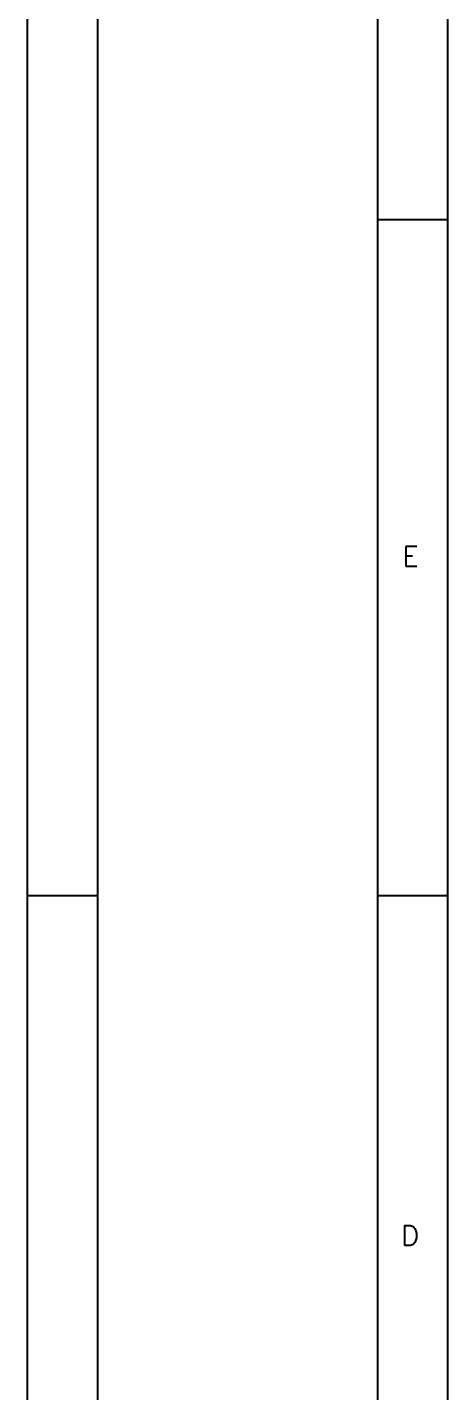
# Model space of a CAD drawing. Header units: millimetres. Extents: x -3092155 to 4513934, y -12317808 to 1850003.
# Drawn here: x -484173 to -475669, y -5557561 to -5530008 of the extents above; entities that cross this region are included whole.
import ezdxf
from ezdxf.enums import TextEntityAlignment as Align

# ---------------------------------------------------------------- set-up
doc = ezdxf.new("R2010")
doc.units = ezdxf.units.MM
doc.header["$LTSCALE"] = 2
doc.header["$MEASUREMENT"] = 0
doc.linetypes.add('HIDDEN', pattern=[0.375, 0.25, -0.125])
doc.layers.add('formate', color=7, linetype='Continuous')
doc.layers.add('PROJ', color=251, linetype='HIDDEN', lineweight=5)
doc.styles.add('5555', font='romans.shx', dxfattribs={"height": 125})

# ---------------------------------------------------------------- blocks, each defined once
blk = doc.blocks.new('sdfs')
at = {"layer": 'formate', "color": 0}
for p, q in [((-2862742, -7666596), (-2862742, -7758881)), ((-2861643, -7667695), (-2861643, -7757783)), ((-2857250, -7667695), (-2857250, -7757783)), ((-2856152, -7668793), (-2856152, -7756684)), ((-2857250, -7704945), (-2856152, -7704945)), ((-2862742, -7715550), (-2861643, -7715550)), ((-2857250, -7715550), (-2856136, -7715550)), ((-2856457, -7715550), (-2856152, -7715550))]:
    blk.add_line(p, q, dxfattribs=at)
at = {"layer": 'formate', "color": 0, "style": '5555'}
for s, p in [('E', (-2856736, -7710385)), ('D', (-2856740, -7721041))]:
    blk.add_text(s, height=311, dxfattribs=at).set_placement(p, align=Align.CENTER)
blk = doc.blocks.new('ejj')
at = {"layer": 'formate', "xscale": 1.287321868643671, "yscale": 1.287321868131411, "zscale": 1.287321868654578}
blk.add_blockref('sdfs', (3864032, 4320219), dxfattribs=at)

msp = doc.modelspace()

# ---------------------------------------------------------------- block references
at = {"layer": 'PROJ'}
msp.add_blockref('ejj', (-662935.4, 64638.9), dxfattribs=at)

doc.saveas('drawing.dxf')
